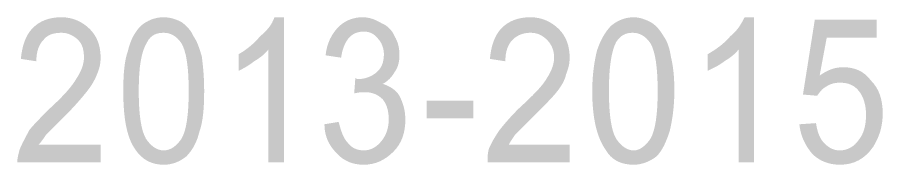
# Model space of a CAD drawing. Header units: millimetres. Extents: x 25 to 207, y 36 to 227.
# Drawn here: x 25.37 to 37.41, y 47.64 to 49.69 of the extents above; entities that cross this region are included whole.
import ezdxf

# ---------------------------------------------------------------- set-up
doc = ezdxf.new("R2010")
doc.units = ezdxf.units.MM
doc.header["$MEASUREMENT"] = 0
doc.layers.get('0').update_dxf_attribs({"linetype": 'CONTINUOUS'})

msp = doc.modelspace()

# ---------------------------------------------------------------- hatches: boundary and pattern name
at = {"true_color": 0x000007}
h = msp.add_hatch(color=0, dxfattribs=at)
edge = h.paths.add_edge_path()
edge.add_line((26.533, 47.918), (26.533, 47.67))
edge.add_line((26.533, 47.67), (25.374, 47.67))
edge.add_spline(control_points=[(25.374, 47.67), (25.374, 47.736), (25.391, 47.786), (25.408, 47.852), (25.408, 47.852), (25.441, 47.935), (25.49, 48.018), (25.54, 48.117), (25.54, 48.117), (25.606, 48.2), (25.705, 48.299), (25.821, 48.415), (25.821, 48.415), (26.02, 48.597), (26.136, 48.729), (26.202, 48.845), (26.202, 48.845), (26.268, 48.945), (26.301, 49.044), (26.301, 49.127), (26.301, 49.127), (26.301, 49.226), (26.285, 49.309), (26.219, 49.375), (26.219, 49.375), (26.152, 49.441), (26.07, 49.474), (25.987, 49.474), (25.987, 49.474), (25.871, 49.474), (25.788, 49.441), (25.739, 49.375), (25.739, 49.375), (25.672, 49.309), (25.639, 49.209), (25.639, 49.077)], knot_values=[0, 0, 0, 0, 0.027778, 0.027778, 0.027778, 0.027778, 0.055556, 0.055556, 0.055556, 0.055556, 0.083333, 0.083333, 0.083333, 0.083333, 0.111111, 0.111111, 0.111111, 0.111111, 0.138889, 0.138889, 0.138889, 0.138889, 0.166667, 0.166667, 0.166667, 0.166667, 0.194444, 0.194444, 0.194444, 0.194444, 0.222222, 0.222222, 0.222222, 0.222222, 1, 1, 1, 1], degree=3, periodic=0)
edge.add_line((25.639, 49.077), (25.424, 49.11))
edge.add_spline(control_points=[(25.424, 49.11), (25.441, 49.292), (25.49, 49.441), (25.59, 49.541), (25.59, 49.541), (25.689, 49.64), (25.821, 49.69), (25.987, 49.69), (25.987, 49.69), (26.152, 49.69), (26.285, 49.623), (26.384, 49.524), (26.384, 49.524), (26.483, 49.425), (26.533, 49.292), (26.533, 49.127), (26.533, 49.127), (26.533, 49.044), (26.517, 48.978), (26.483, 48.895), (26.483, 48.895), (26.45, 48.812), (26.401, 48.729), (26.334, 48.647), (26.334, 48.647), (26.268, 48.564), (26.169, 48.448), (26.02, 48.299), (26.02, 48.299), (25.888, 48.167), (25.805, 48.084), (25.772, 48.051), (25.772, 48.051), (25.739, 48.001), (25.705, 47.952), (25.672, 47.918)], knot_values=[0, 0, 0, 0, 0.027778, 0.027778, 0.027778, 0.027778, 0.055556, 0.055556, 0.055556, 0.055556, 0.083333, 0.083333, 0.083333, 0.083333, 0.111111, 0.111111, 0.111111, 0.111111, 0.138889, 0.138889, 0.138889, 0.138889, 0.166667, 0.166667, 0.166667, 0.166667, 0.194444, 0.194444, 0.194444, 0.194444, 0.222222, 0.222222, 0.222222, 0.222222, 1, 1, 1, 1], degree=3, periodic=0)
edge.add_line((25.672, 47.918), (26.533, 47.918))
edge = h.paths.add_edge_path()
edge.add_spline(control_points=[(26.848, 48.663), (26.848, 48.895), (26.864, 49.094), (26.914, 49.226), (26.914, 49.226), (26.947, 49.375), (27.013, 49.491), (27.096, 49.574), (27.096, 49.574), (27.179, 49.64), (27.278, 49.69), (27.41, 49.69), (27.41, 49.69), (27.51, 49.69), (27.592, 49.656), (27.659, 49.623), (27.659, 49.623), (27.725, 49.574), (27.791, 49.507), (27.824, 49.425), (27.824, 49.425), (27.874, 49.358), (27.907, 49.259), (27.94, 49.143), (27.94, 49.143), (27.957, 49.011), (27.973, 48.862), (27.973, 48.663), (27.973, 48.663), (27.973, 48.432), (27.957, 48.233), (27.907, 48.1), (27.907, 48.1), (27.874, 47.952), (27.808, 47.836), (27.725, 47.753), (27.725, 47.753), (27.642, 47.687), (27.543, 47.637), (27.41, 47.637), (27.41, 47.637), (27.245, 47.637), (27.112, 47.703), (27.013, 47.852), (27.013, 47.852), (26.897, 48.018), (26.848, 48.283), (26.848, 48.663)], knot_values=[0, 0, 0, 0, 0.020833, 0.020833, 0.020833, 0.020833, 0.041667, 0.041667, 0.041667, 0.041667, 0.0625, 0.0625, 0.0625, 0.0625, 0.083333, 0.083333, 0.083333, 0.083333, 0.104167, 0.104167, 0.104167, 0.104167, 0.125, 0.125, 0.125, 0.125, 0.145833, 0.145833, 0.145833, 0.145833, 0.166667, 0.166667, 0.166667, 0.166667, 0.1875, 0.1875, 0.1875, 0.1875, 0.208333, 0.208333, 0.208333, 0.208333, 0.229167, 0.229167, 0.229167, 0.229167, 1, 1, 1, 1], degree=3, periodic=0)
edge = h.paths.add_edge_path()
edge.add_spline(control_points=[(27.063, 48.663), (27.063, 48.332), (27.096, 48.117), (27.162, 48.001), (27.162, 48.001), (27.228, 47.902), (27.311, 47.836), (27.41, 47.836), (27.41, 47.836), (27.51, 47.836), (27.592, 47.902), (27.659, 48.001), (27.659, 48.001), (27.725, 48.117), (27.758, 48.332), (27.758, 48.663), (27.758, 48.663), (27.758, 48.994), (27.725, 49.209), (27.659, 49.325), (27.659, 49.325), (27.592, 49.425), (27.51, 49.474), (27.41, 49.474), (27.41, 49.474), (27.311, 49.474), (27.228, 49.441), (27.179, 49.342), (27.179, 49.342), (27.096, 49.209), (27.063, 48.994), (27.063, 48.663)], knot_values=[0, 0, 0, 0, 0.03125, 0.03125, 0.03125, 0.03125, 0.0625, 0.0625, 0.0625, 0.0625, 0.09375, 0.09375, 0.09375, 0.09375, 0.125, 0.125, 0.125, 0.125, 0.15625, 0.15625, 0.15625, 0.15625, 0.1875, 0.1875, 0.1875, 0.1875, 0.21875, 0.21875, 0.21875, 0.21875, 1, 1, 1, 1], degree=3, periodic=0)
edge = h.paths.add_edge_path()
edge.add_line((29.082, 47.67), (28.867, 47.67))
edge.add_line((28.867, 47.67), (28.867, 49.243))
edge.add_spline(control_points=[(28.867, 49.243), (28.817, 49.176), (28.751, 49.127), (28.668, 49.077), (28.668, 49.077), (28.586, 49.011), (28.519, 48.978), (28.453, 48.945)], knot_values=[0, 0, 0, 0, 0.125, 0.125, 0.125, 0.125, 1, 1, 1, 1], degree=3, periodic=0)
edge.add_line((28.453, 48.945), (28.453, 49.176))
edge.add_spline(control_points=[(28.453, 49.176), (28.569, 49.243), (28.668, 49.325), (28.751, 49.425), (28.751, 49.425), (28.85, 49.507), (28.917, 49.59), (28.95, 49.69)], knot_values=[0, 0, 0, 0, 0.125, 0.125, 0.125, 0.125, 1, 1, 1, 1], degree=3, periodic=0)
edge.add_line((28.95, 49.69), (29.082, 49.69))
edge.add_line((29.082, 49.69), (29.082, 47.67))
edge = h.paths.add_edge_path()
edge.add_line((29.645, 48.2), (29.843, 48.233))
edge.add_spline(control_points=[(29.843, 48.233), (29.877, 48.1), (29.91, 48.001), (29.976, 47.935), (29.976, 47.935), (30.026, 47.869), (30.108, 47.836), (30.191, 47.836), (30.191, 47.836), (30.29, 47.836), (30.373, 47.885), (30.439, 47.968), (30.439, 47.968), (30.506, 48.051), (30.539, 48.15), (30.539, 48.266), (30.539, 48.266), (30.539, 48.365), (30.522, 48.465), (30.456, 48.547), (30.456, 48.547), (30.39, 48.614), (30.307, 48.647), (30.208, 48.647), (30.208, 48.647), (30.175, 48.647), (30.125, 48.647), (30.059, 48.63)], knot_values=[0, 0, 0, 0, 0.035714, 0.035714, 0.035714, 0.035714, 0.071429, 0.071429, 0.071429, 0.071429, 0.107143, 0.107143, 0.107143, 0.107143, 0.142857, 0.142857, 0.142857, 0.142857, 0.178571, 0.178571, 0.178571, 0.178571, 0.214286, 0.214286, 0.214286, 0.214286, 1, 1, 1, 1], degree=3, periodic=0)
edge.add_line((30.059, 48.63), (30.075, 48.845))
edge.add_spline(control_points=[(30.075, 48.845), (30.092, 48.829), (30.108, 48.829), (30.108, 48.829), (30.108, 48.829), (30.208, 48.829), (30.29, 48.862), (30.357, 48.912), (30.357, 48.912), (30.439, 48.978), (30.472, 49.061), (30.472, 49.176), (30.472, 49.176), (30.472, 49.259), (30.439, 49.342), (30.39, 49.392), (30.39, 49.392), (30.34, 49.458), (30.274, 49.491), (30.191, 49.491), (30.191, 49.491), (30.108, 49.491), (30.026, 49.458), (29.976, 49.392), (29.976, 49.392), (29.926, 49.325), (29.893, 49.243), (29.877, 49.127)], knot_values=[0, 0, 0, 0, 0.035714, 0.035714, 0.035714, 0.035714, 0.071429, 0.071429, 0.071429, 0.071429, 0.107143, 0.107143, 0.107143, 0.107143, 0.142857, 0.142857, 0.142857, 0.142857, 0.178571, 0.178571, 0.178571, 0.178571, 0.214286, 0.214286, 0.214286, 0.214286, 1, 1, 1, 1], degree=3, periodic=0)
edge.add_line((29.877, 49.127), (29.661, 49.16))
edge.add_spline(control_points=[(29.661, 49.16), (29.678, 49.325), (29.744, 49.458), (29.843, 49.557), (29.843, 49.557), (29.926, 49.64), (30.042, 49.69), (30.175, 49.69), (30.175, 49.69), (30.274, 49.69), (30.357, 49.656), (30.439, 49.607), (30.439, 49.607), (30.522, 49.574), (30.588, 49.507), (30.621, 49.425), (30.621, 49.425), (30.671, 49.342), (30.688, 49.259), (30.688, 49.16), (30.688, 49.16), (30.688, 49.077), (30.671, 48.994), (30.621, 48.928), (30.621, 48.928), (30.588, 48.862), (30.522, 48.796), (30.456, 48.763), (30.456, 48.763), (30.555, 48.729), (30.638, 48.68), (30.688, 48.597), (30.688, 48.597), (30.737, 48.498), (30.77, 48.398), (30.77, 48.266), (30.77, 48.266), (30.77, 48.084), (30.721, 47.935), (30.605, 47.819), (30.605, 47.819), (30.489, 47.703), (30.357, 47.637), (30.191, 47.637), (30.191, 47.637), (30.042, 47.637), (29.91, 47.687), (29.81, 47.803), (29.81, 47.803), (29.711, 47.902), (29.645, 48.034), (29.645, 48.2)], knot_values=[0, 0, 0, 0, 0.019231, 0.019231, 0.019231, 0.019231, 0.038462, 0.038462, 0.038462, 0.038462, 0.057692, 0.057692, 0.057692, 0.057692, 0.076923, 0.076923, 0.076923, 0.076923, 0.096154, 0.096154, 0.096154, 0.096154, 0.115385, 0.115385, 0.115385, 0.115385, 0.134615, 0.134615, 0.134615, 0.134615, 0.153846, 0.153846, 0.153846, 0.153846, 0.173077, 0.173077, 0.173077, 0.173077, 0.192308, 0.192308, 0.192308, 0.192308, 0.211538, 0.211538, 0.211538, 0.211538, 0.230769, 0.230769, 0.230769, 0.230769, 1, 1, 1, 1], degree=3, periodic=0)
h = msp.add_hatch(color=0, dxfattribs=at)
edge = h.paths.add_edge_path()
edge.add_line((33.055, 47.918), (33.055, 47.67))
edge.add_line((33.055, 47.67), (31.913, 47.67))
edge.add_spline(control_points=[(31.913, 47.67), (31.913, 47.736), (31.913, 47.786), (31.929, 47.852), (31.929, 47.852), (31.962, 47.935), (32.012, 48.018), (32.078, 48.117), (32.078, 48.117), (32.144, 48.2), (32.227, 48.299), (32.343, 48.415), (32.343, 48.415), (32.541, 48.597), (32.674, 48.729), (32.74, 48.845), (32.74, 48.845), (32.806, 48.945), (32.839, 49.044), (32.839, 49.127), (32.839, 49.127), (32.839, 49.226), (32.806, 49.309), (32.74, 49.375), (32.74, 49.375), (32.674, 49.441), (32.608, 49.474), (32.508, 49.474), (32.508, 49.474), (32.409, 49.474), (32.326, 49.441), (32.26, 49.375), (32.26, 49.375), (32.194, 49.309), (32.161, 49.209), (32.161, 49.077)], knot_values=[0, 0, 0, 0, 0.027778, 0.027778, 0.027778, 0.027778, 0.055556, 0.055556, 0.055556, 0.055556, 0.083333, 0.083333, 0.083333, 0.083333, 0.111111, 0.111111, 0.111111, 0.111111, 0.138889, 0.138889, 0.138889, 0.138889, 0.166667, 0.166667, 0.166667, 0.166667, 0.194444, 0.194444, 0.194444, 0.194444, 0.222222, 0.222222, 0.222222, 0.222222, 1, 1, 1, 1], degree=3, periodic=0)
edge.add_line((32.161, 49.077), (31.946, 49.11))
edge.add_spline(control_points=[(31.946, 49.11), (31.962, 49.292), (32.012, 49.441), (32.111, 49.541), (32.111, 49.541), (32.21, 49.64), (32.343, 49.69), (32.508, 49.69), (32.508, 49.69), (32.674, 49.69), (32.806, 49.623), (32.906, 49.524), (32.906, 49.524), (33.005, 49.425), (33.055, 49.292), (33.055, 49.127), (33.055, 49.127), (33.055, 49.044), (33.038, 48.978), (33.005, 48.895), (33.005, 48.895), (32.988, 48.812), (32.939, 48.729), (32.873, 48.647), (32.873, 48.647), (32.806, 48.564), (32.69, 48.448), (32.541, 48.299), (32.541, 48.299), (32.409, 48.167), (32.326, 48.084), (32.293, 48.051), (32.293, 48.051), (32.26, 48.001), (32.227, 47.952), (32.21, 47.918)], knot_values=[0, 0, 0, 0, 0.027778, 0.027778, 0.027778, 0.027778, 0.055556, 0.055556, 0.055556, 0.055556, 0.083333, 0.083333, 0.083333, 0.083333, 0.111111, 0.111111, 0.111111, 0.111111, 0.138889, 0.138889, 0.138889, 0.138889, 0.166667, 0.166667, 0.166667, 0.166667, 0.194444, 0.194444, 0.194444, 0.194444, 0.222222, 0.222222, 0.222222, 0.222222, 1, 1, 1, 1], degree=3, periodic=0)
edge.add_line((32.21, 47.918), (33.055, 47.918))
edge = h.paths.add_edge_path()
edge.add_spline(control_points=[(33.369, 48.663), (33.369, 48.895), (33.402, 49.094), (33.435, 49.226), (33.435, 49.226), (33.485, 49.375), (33.551, 49.491), (33.634, 49.574), (33.634, 49.574), (33.717, 49.64), (33.816, 49.69), (33.948, 49.69), (33.948, 49.69), (34.031, 49.69), (34.114, 49.656), (34.18, 49.623), (34.18, 49.623), (34.263, 49.574), (34.313, 49.507), (34.362, 49.425), (34.362, 49.425), (34.412, 49.358), (34.445, 49.259), (34.462, 49.143), (34.462, 49.143), (34.495, 49.011), (34.511, 48.862), (34.511, 48.663), (34.511, 48.663), (34.511, 48.432), (34.478, 48.233), (34.445, 48.1), (34.445, 48.1), (34.395, 47.952), (34.346, 47.836), (34.263, 47.753), (34.263, 47.753), (34.18, 47.687), (34.064, 47.637), (33.948, 47.637), (33.948, 47.637), (33.766, 47.637), (33.634, 47.703), (33.551, 47.852), (33.551, 47.852), (33.435, 48.018), (33.369, 48.283), (33.369, 48.663)], knot_values=[0, 0, 0, 0, 0.020833, 0.020833, 0.020833, 0.020833, 0.041667, 0.041667, 0.041667, 0.041667, 0.0625, 0.0625, 0.0625, 0.0625, 0.083333, 0.083333, 0.083333, 0.083333, 0.104167, 0.104167, 0.104167, 0.104167, 0.125, 0.125, 0.125, 0.125, 0.145833, 0.145833, 0.145833, 0.145833, 0.166667, 0.166667, 0.166667, 0.166667, 0.1875, 0.1875, 0.1875, 0.1875, 0.208333, 0.208333, 0.208333, 0.208333, 0.229167, 0.229167, 0.229167, 0.229167, 1, 1, 1, 1], degree=3, periodic=0)
edge = h.paths.add_edge_path()
edge.add_spline(control_points=[(33.601, 48.663), (33.601, 48.332), (33.634, 48.117), (33.7, 48.001), (33.7, 48.001), (33.766, 47.902), (33.849, 47.836), (33.948, 47.836), (33.948, 47.836), (34.031, 47.836), (34.114, 47.902), (34.18, 48.001), (34.18, 48.001), (34.246, 48.117), (34.279, 48.332), (34.279, 48.663), (34.279, 48.663), (34.279, 48.994), (34.246, 49.209), (34.18, 49.325), (34.18, 49.325), (34.114, 49.425), (34.031, 49.474), (33.932, 49.474), (33.932, 49.474), (33.833, 49.474), (33.766, 49.441), (33.7, 49.342), (33.7, 49.342), (33.634, 49.209), (33.601, 48.994), (33.601, 48.663)], knot_values=[0, 0, 0, 0, 0.03125, 0.03125, 0.03125, 0.03125, 0.0625, 0.0625, 0.0625, 0.0625, 0.09375, 0.09375, 0.09375, 0.09375, 0.125, 0.125, 0.125, 0.125, 0.15625, 0.15625, 0.15625, 0.15625, 0.1875, 0.1875, 0.1875, 0.1875, 0.21875, 0.21875, 0.21875, 0.21875, 1, 1, 1, 1], degree=3, periodic=0)
edge = h.paths.add_edge_path()
edge.add_line((35.62, 47.67), (35.405, 47.67))
edge.add_line((35.405, 47.67), (35.405, 49.243))
edge.add_spline(control_points=[(35.405, 49.243), (35.355, 49.176), (35.289, 49.127), (35.206, 49.077), (35.206, 49.077), (35.124, 49.011), (35.041, 48.978), (34.975, 48.945)], knot_values=[0, 0, 0, 0, 0.125, 0.125, 0.125, 0.125, 1, 1, 1, 1], degree=3, periodic=0)
edge.add_line((34.975, 48.945), (34.975, 49.176))
edge.add_spline(control_points=[(34.975, 49.176), (35.091, 49.243), (35.206, 49.325), (35.289, 49.425), (35.289, 49.425), (35.388, 49.507), (35.438, 49.59), (35.488, 49.69)], knot_values=[0, 0, 0, 0, 0.125, 0.125, 0.125, 0.125, 1, 1, 1, 1], degree=3, periodic=0)
edge.add_line((35.488, 49.69), (35.62, 49.69))
edge.add_line((35.62, 49.69), (35.62, 47.67))
edge = h.paths.add_edge_path()
edge.add_line((36.249, 48.2), (36.481, 48.216))
edge.add_spline(control_points=[(36.481, 48.216), (36.497, 48.1), (36.531, 48.001), (36.597, 47.935), (36.597, 47.935), (36.663, 47.869), (36.729, 47.836), (36.812, 47.836), (36.812, 47.836), (36.911, 47.836), (37.011, 47.885), (37.077, 47.985), (37.077, 47.985), (37.143, 48.067), (37.176, 48.183), (37.176, 48.332), (37.176, 48.332), (37.176, 48.465), (37.143, 48.581), (37.077, 48.663), (37.077, 48.663), (37.011, 48.746), (36.928, 48.779), (36.812, 48.779), (36.812, 48.779), (36.746, 48.779), (36.68, 48.763), (36.63, 48.729), (36.63, 48.729), (36.564, 48.696), (36.531, 48.647), (36.497, 48.597)], knot_values=[0, 0, 0, 0, 0.03125, 0.03125, 0.03125, 0.03125, 0.0625, 0.0625, 0.0625, 0.0625, 0.09375, 0.09375, 0.09375, 0.09375, 0.125, 0.125, 0.125, 0.125, 0.15625, 0.15625, 0.15625, 0.15625, 0.1875, 0.1875, 0.1875, 0.1875, 0.21875, 0.21875, 0.21875, 0.21875, 1, 1, 1, 1], degree=3, periodic=0)
edge.add_line((36.497, 48.597), (36.299, 48.614))
edge.add_line((36.299, 48.614), (36.464, 49.656))
edge.add_line((36.464, 49.656), (37.325, 49.656))
edge.add_line((37.325, 49.656), (37.325, 49.408))
edge.add_line((37.325, 49.408), (36.63, 49.408))
edge.add_line((36.63, 49.408), (36.531, 48.878))
edge.add_spline(control_points=[(36.531, 48.878), (36.646, 48.961), (36.746, 48.994), (36.862, 48.994), (36.862, 48.994), (37.011, 48.994), (37.143, 48.945), (37.242, 48.812), (37.242, 48.812), (37.358, 48.696), (37.408, 48.547), (37.408, 48.349), (37.408, 48.349), (37.408, 48.167), (37.358, 48.018), (37.275, 47.885), (37.275, 47.885), (37.16, 47.72), (37.011, 47.637), (36.812, 47.637), (36.812, 47.637), (36.663, 47.637), (36.531, 47.687), (36.431, 47.786), (36.431, 47.786), (36.332, 47.902), (36.266, 48.034), (36.249, 48.2)], knot_values=[0, 0, 0, 0, 0.035714, 0.035714, 0.035714, 0.035714, 0.071429, 0.071429, 0.071429, 0.071429, 0.107143, 0.107143, 0.107143, 0.107143, 0.142857, 0.142857, 0.142857, 0.142857, 0.178571, 0.178571, 0.178571, 0.178571, 0.214286, 0.214286, 0.214286, 0.214286, 1, 1, 1, 1], degree=3, periodic=0)
msp.add_hatch(color=0, dxfattribs=at).paths.add_polyline_path([(31.068, 48.283), (31.068, 48.531), (31.714, 48.531), (31.714, 48.283)])

doc.saveas('drawing.dxf')
